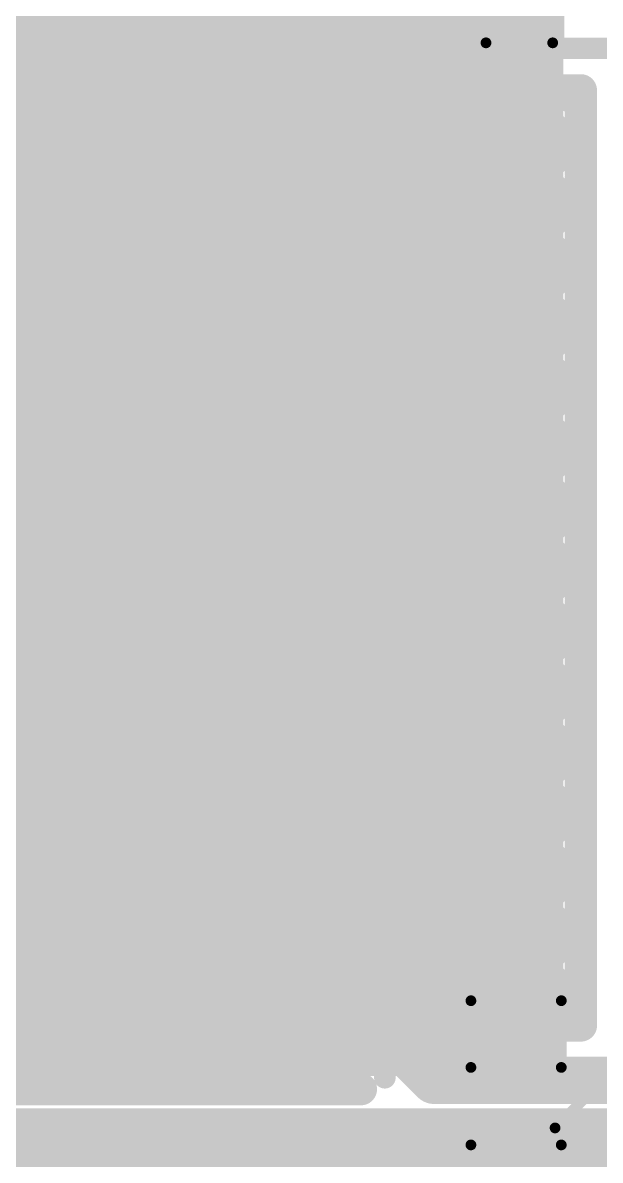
# Model space of a CAD drawing. Header units: millimetres. Extents: x -0.27 to 3.22, y -0.27 to 1.91.
# Drawn here: x 1.33 to 1.598, y 1.082 to 1.61 of the extents above; entities that cross this region are included whole.
import ezdxf

# ---------------------------------------------------------------- set-up
doc = ezdxf.new("R2010")
doc.units = ezdxf.units.MM
doc.header["$MEASUREMENT"] = 0
for name, color, linetype in [('BottomLayer', 5, 'Continuous'), ('BottomOverlay', 54, 'Continuous'), ('BottomPaste', 16, 'Continuous'), ('BottomSolder', 6, 'Continuous'), ('TopLayer', 1, 'Continuous'), ('TopOverlay', 2, 'Continuous'), ('TopPaste', 8, 'Continuous'), ('TopSolder', 216, 'Continuous'), ('ViaHoleLayer', 16, 'Continuous')]:
    doc.layers.add(name, color=color, linetype=linetype)

# ---------------------------------------------------------------- blocks, each defined once
blk = doc.blocks.new('LQFP_100_18')
at = {"layer": 'TopLayer'}
for points in [[(0.02559, -0.2815), (0.02559, -0.32874), (0.01378, -0.32874), (0.01378, -0.2815)], [(0.04528, -0.2815), (0.04528, -0.32874), (0.03346, -0.32874), (0.03346, -0.2815)], [(0.06496, -0.2815), (0.06496, -0.32874), (0.05315, -0.32874), (0.05315, -0.2815)], [(0.08465, -0.2815), (0.08465, -0.32874), (0.07283, -0.32874), (0.07283, -0.2815)], [(0.10433, -0.2815), (0.10433, -0.32874), (0.09252, -0.32874), (0.09252, -0.2815)], [(0.12402, -0.2815), (0.12402, -0.32874), (0.1122, -0.32874), (0.1122, -0.2815)], [(0.1437, -0.2815), (0.1437, -0.32874), (0.13189, -0.32874), (0.13189, -0.2815)], [(0.16339, -0.2815), (0.16339, -0.32874), (0.15157, -0.32874), (0.15157, -0.2815)], [(0.18307, -0.2815), (0.18307, -0.32874), (0.17126, -0.32874), (0.17126, -0.2815)], [(0.20276, -0.2815), (0.20276, -0.32874), (0.19094, -0.32874), (0.19094, -0.2815)], [(0.22244, -0.2815), (0.22244, -0.32874), (0.21063, -0.32874), (0.21063, -0.2815)], [(0.24213, -0.2815), (0.24213, -0.32874), (0.23031, -0.32874), (0.23031, -0.2815)]]:
    blk.add_hatch(color=1, dxfattribs=at).paths.add_polyline_path(points)
at = {"layer": 'TopPaste'}
for points in [[(0.02559, -0.2815), (0.02559, -0.32874), (0.01378, -0.32874), (0.01378, -0.2815)], [(0.04528, -0.2815), (0.04528, -0.32874), (0.03346, -0.32874), (0.03346, -0.2815)], [(0.06496, -0.2815), (0.06496, -0.32874), (0.05315, -0.32874), (0.05315, -0.2815)], [(0.08465, -0.2815), (0.08465, -0.32874), (0.07283, -0.32874), (0.07283, -0.2815)], [(0.10433, -0.2815), (0.10433, -0.32874), (0.09252, -0.32874), (0.09252, -0.2815)], [(0.12402, -0.2815), (0.12402, -0.32874), (0.1122, -0.32874), (0.1122, -0.2815)], [(0.1437, -0.2815), (0.1437, -0.32874), (0.13189, -0.32874), (0.13189, -0.2815)], [(0.16339, -0.2815), (0.16339, -0.32874), (0.15157, -0.32874), (0.15157, -0.2815)], [(0.18307, -0.2815), (0.18307, -0.32874), (0.17126, -0.32874), (0.17126, -0.2815)], [(0.20276, -0.2815), (0.20276, -0.32874), (0.19094, -0.32874), (0.19094, -0.2815)], [(0.22244, -0.2815), (0.22244, -0.32874), (0.21063, -0.32874), (0.21063, -0.2815)], [(0.24213, -0.2815), (0.24213, -0.32874), (0.23031, -0.32874), (0.23031, -0.2815)]]:
    blk.add_hatch(color=8, dxfattribs=at).paths.add_polyline_path(points)
at = {"layer": 'TopSolder'}
for points in [[(0.00991, -0.2775), (0.00991, -0.33274), (-0.00991, -0.33274), (-0.00991, -0.2775)], [(0.02959, -0.2775), (0.02959, -0.33274), (0.00978, -0.33274), (0.00978, -0.2775)], [(0.04928, -0.2775), (0.04928, -0.33274), (0.02946, -0.33274), (0.02946, -0.2775)], [(0.06896, -0.2775), (0.06896, -0.33274), (0.04915, -0.33274), (0.04915, -0.2775)], [(0.08865, -0.2775), (0.08865, -0.33274), (0.06883, -0.33274), (0.06883, -0.2775)], [(0.10833, -0.2775), (0.10833, -0.33274), (0.08852, -0.33274), (0.08852, -0.2775)], [(0.12802, -0.2775), (0.12802, -0.33274), (0.1082, -0.33274), (0.1082, -0.2775)], [(0.1477, -0.2775), (0.1477, -0.33274), (0.12789, -0.33274), (0.12789, -0.2775)], [(0.16739, -0.2775), (0.16739, -0.33274), (0.14757, -0.33274), (0.14757, -0.2775)], [(0.18707, -0.2775), (0.18707, -0.33274), (0.16726, -0.33274), (0.16726, -0.2775)], [(0.20676, -0.2775), (0.20676, -0.33274), (0.18694, -0.33274), (0.18694, -0.2775)], [(0.22644, -0.2775), (0.22644, -0.33274), (0.20663, -0.33274), (0.20663, -0.2775)], [(0.24613, -0.2775), (0.24613, -0.33274), (0.22631, -0.33274), (0.22631, -0.2775)]]:
    blk.add_hatch(color=216, dxfattribs=at).paths.add_polyline_path(points)
at = {"layer": 'TopOverlay', "const_width": 0.005}
blk.add_lwpolyline([(0.255, -0.285), (0.285, -0.255)], dxfattribs=at)
at = {"layer": 'TopOverlay', "const_width": 0.0025}
blk.add_lwpolyline([(0.25375, -0.285, 1), (0.25625, -0.285, 1)], format="xyb", close=True, dxfattribs=at)
blk = doc.blocks.new('C__0603_B_179')
at = {"layer": 'BottomLayer'}
for points in [[(-0.045, -0.0175), (-0.045, 0.0175), (-0.015, 0.0175), (-0.015, -0.0175)], [(0.015, -0.0175), (0.015, 0.0175), (0.045, 0.0175), (0.045, -0.0175)]]:
    blk.add_hatch(color=5, dxfattribs=at).paths.add_polyline_path(points)
at = {"layer": 'BottomPaste'}
for points in [[(-0.045, -0.0175), (-0.045, 0.0175), (-0.015, 0.0175), (-0.015, -0.0175)], [(0.015, -0.0175), (0.015, 0.0175), (0.045, 0.0175), (0.045, -0.0175)]]:
    blk.add_hatch(color=16, dxfattribs=at).paths.add_polyline_path(points)
at = {"layer": 'BottomSolder'}
for points in [[(-0.04736, -0.01986), (-0.04736, 0.01986), (-0.01264, 0.01986), (-0.01264, -0.01986)], [(0.01264, -0.01986), (0.01264, 0.01986), (0.04736, 0.01986), (0.04736, -0.01986)]]:
    blk.add_hatch(color=6, dxfattribs=at).paths.add_polyline_path(points)
at = {"layer": 'BottomOverlay', "const_width": 0.005}
for points in [[(-0.018, 0.021), (-0.049, 0.021)], [(-0.049, 0.021), (-0.049, -0.021)], [(0.049, 0.021), (0.018, 0.021)], [(0.049, 0.021), (0.049, -0.021)], [(-0.018, -0.021), (-0.049, -0.021)], [(0.049, -0.021), (0.018, -0.021)]]:
    blk.add_lwpolyline(points, dxfattribs=at)
at = {"layer": 'BottomOverlay', "const_width": 0.0025}
for points in [[(-0.05025, 0.021, 1), (-0.04775, 0.021, 1)], [(-0.05025, 0.021, 1), (-0.04775, 0.021, 1)], [(-0.01925, 0.021, 1), (-0.01675, 0.021, 1)], [(0.01675, 0.021, 1), (0.01925, 0.021, 1)], [(0.04775, 0.021, 1), (0.05025, 0.021, 1)], [(0.04775, 0.021, 1), (0.05025, 0.021, 1)], [(-0.05025, -0.021, 1), (-0.04775, -0.021, 1)], [(-0.05025, -0.021, 1), (-0.04775, -0.021, 1)], [(-0.01925, -0.021, 1), (-0.01675, -0.021, 1)], [(0.01675, -0.021, 1), (0.01925, -0.021, 1)], [(0.04775, -0.021, 1), (0.05025, -0.021, 1)], [(0.04775, -0.021, 1), (0.05025, -0.021, 1)]]:
    blk.add_lwpolyline(points, format="xyb", close=True, dxfattribs=at)
blk = doc.blocks.new('C__0603_B_180')
at = {"layer": 'BottomLayer'}
for points in [[(-0.045, -0.0175), (-0.045, 0.0175), (-0.015, 0.0175), (-0.015, -0.0175)], [(0.015, -0.0175), (0.015, 0.0175), (0.045, 0.0175), (0.045, -0.0175)]]:
    blk.add_hatch(color=5, dxfattribs=at).paths.add_polyline_path(points)
at = {"layer": 'BottomPaste'}
for points in [[(-0.045, -0.0175), (-0.045, 0.0175), (-0.015, 0.0175), (-0.015, -0.0175)], [(0.015, -0.0175), (0.015, 0.0175), (0.045, 0.0175), (0.045, -0.0175)]]:
    blk.add_hatch(color=16, dxfattribs=at).paths.add_polyline_path(points)
at = {"layer": 'BottomSolder'}
for points in [[(-0.04736, -0.01986), (-0.04736, 0.01986), (-0.01264, 0.01986), (-0.01264, -0.01986)], [(0.01264, -0.01986), (0.01264, 0.01986), (0.04736, 0.01986), (0.04736, -0.01986)]]:
    blk.add_hatch(color=6, dxfattribs=at).paths.add_polyline_path(points)
at = {"layer": 'BottomOverlay', "const_width": 0.005}
for points in [[(-0.049, 0.021), (-0.018, 0.021)], [(-0.049, 0.021), (-0.049, -0.021)], [(0.018, 0.021), (0.049, 0.021)], [(0.049, 0.021), (0.049, -0.021)], [(-0.049, -0.021), (-0.018, -0.021)], [(0.018, -0.021), (0.049, -0.021)]]:
    blk.add_lwpolyline(points, dxfattribs=at)
at = {"layer": 'BottomOverlay', "const_width": 0.0025}
for points in [[(-0.05025, 0.021, 1), (-0.04775, 0.021, 1)], [(-0.05025, 0.021, 1), (-0.04775, 0.021, 1)], [(-0.01925, 0.021, 1), (-0.01675, 0.021, 1)], [(0.01675, 0.021, 1), (0.01925, 0.021, 1)], [(0.04775, 0.021, 1), (0.05025, 0.021, 1)], [(0.04775, 0.021, 1), (0.05025, 0.021, 1)], [(-0.05025, -0.021, 1), (-0.04775, -0.021, 1)], [(-0.05025, -0.021, 1), (-0.04775, -0.021, 1)], [(-0.01925, -0.021, 1), (-0.01675, -0.021, 1)], [(0.01675, -0.021, 1), (0.01925, -0.021, 1)], [(0.04775, -0.021, 1), (0.05025, -0.021, 1)], [(0.04775, -0.021, 1), (0.05025, -0.021, 1)]]:
    blk.add_lwpolyline(points, format="xyb", close=True, dxfattribs=at)

msp = doc.modelspace()

# ---------------------------------------------------------------- hatches: boundary and pattern name
at = {"layer": 'BottomLayer'}
for points in [[(1.104, 1.121), (1.581, 1.121), (1.581, 1.642), (1.104, 1.642)], [(1.053, 1.014), (1.668, 1.014), (1.668, 1.106), (1.053, 1.106)]]:
    msp.add_hatch(color=5, dxfattribs=at).paths.add_polyline_path(points)
h = msp.add_hatch(color=5, dxfattribs=at)
edge = h.paths.add_edge_path()
edge.add_arc((1.47531, 1.59842), 0.01181, 0, 360)
h = msp.add_hatch(color=5, dxfattribs=at)
edge = h.paths.add_edge_path()
edge.add_arc((1.498, 1.142), 0.01181, 0, 360)
at = {"layer": 'TopLayer'}
h = msp.add_hatch(color=1, dxfattribs=at)
edge = h.paths.add_edge_path()
edge.add_arc((1.47531, 1.59842), 0.01181, 0, 360)
h = msp.add_hatch(color=1, dxfattribs=at)
edge = h.paths.add_edge_path()
edge.add_arc((1.498, 1.142), 0.01181, 0, 360)
at = {"layer": 'ViaHoleLayer'}
h = msp.add_hatch(color=16, dxfattribs=at)
edge = h.paths.add_edge_path()
edge.add_arc((1.47531, 1.59842), 0.00591, 0, 360)
h = msp.add_hatch(color=16, dxfattribs=at)
edge = h.paths.add_edge_path()
edge.add_arc((1.498, 1.142), 0.00591, 0, 360)

# ---------------------------------------------------------------- linework, layer by layer
at = {"layer": 'TopLayer'}
for points, const_width in [([(1.08094, 1.30613), (1.42369, 1.64888)], 0.015), ([(1.09028, 1.28719), (1.45197, 1.64888)], 0.015), ([(1.09497, 1.26359), (1.48026, 1.64888)], 0.015), ([(1.18419, 1.46595), (1.36712, 1.64888)], 0.015), ([(1.19672, 1.4502), (1.39541, 1.64888)], 0.015), ([(1.26211, 1.64888), (1.58911, 1.32188)], 0.015), ([(1.2904, 1.64888), (1.58911, 1.35017)], 0.015), ([(1.31868, 1.64888), (1.58911, 1.37845)], 0.015), ([(1.34696, 1.64888), (1.58911, 1.40674)], 0.015), ([(1.37525, 1.64888), (1.58911, 1.43502)], 0.015), ([(1.40353, 1.64888), (1.44687, 1.60554)], 0.015), ([(1.25043, 1.63227), (1.58911, 1.2936)], 0.015), ([(1.06822, 1.6165), (1.54022, 1.1445)], 0.015), ([(1.0965, 1.6165), (1.5685, 1.1445)], 0.015), ([(1.12478, 1.6165), (1.58911, 1.15218)], 0.015), ([(1.15307, 1.6165), (1.58911, 1.18046)], 0.015), ([(1.18135, 1.6165), (1.58911, 1.20875)], 0.015), ([(1.20964, 1.6165), (1.58911, 1.23703)], 0.015), ([(1.23573, 1.61869), (1.58911, 1.26532)], 0.015), ([(1.47531, 1.59842), (1.47531, 1.62023)], 0.01), ([(1.05511, 1.60132), (1.48719, 1.16924)], 0.015), ([(1.4535, 1.59842), (1.47531, 1.59842)], 0.01), ([(1.47531, 1.59842), (1.62723, 1.59842)], 0.01), ([(1.47531, 1.57661), (1.47531, 1.59842)], 0.01), ([(1.12325, 1.26359), (1.44784, 1.58818)], 0.015), ([(1.1653, 1.1925), (1.55172, 1.57892)], 0.015), ([(1.19359, 1.1925), (1.58, 1.57892)], 0.015), ([(1.19359, 1.1925), (1.58, 1.57892)], 0.015), ([(1.197, 1.25248), (1.52344, 1.57892)], 0.015), ([(1.49719, 1.57892), (1.58611, 1.57892)], 0.015), ([(1.50178, 1.57892), (1.58911, 1.49159)], 0.015), ([(1.53006, 1.57892), (1.58911, 1.51987)], 0.015), ([(1.55834, 1.57892), (1.58911, 1.54815)], 0.015), ([(1.58611, 1.57501), (1.58611, 1.57892)], 0.015), ([(1.58663, 1.57892), (1.58911, 1.57644)], 0.015), ([(1.58911, 1.57501), (1.58911, 1.57892)], 0.015), ([(1.58911, 1.57501), (1.58911, 1.57892)], 0.015), ([(1.15994, 1.27199), (1.46086, 1.57291)], 0.015), ([(1.58911, 1.55977), (1.58911, 1.57501)], 0.015), ([(1.58911, 1.55977), (1.58911, 1.57501)], 0.015), ([(1.18489, 1.26866), (1.48845, 1.57222)], 0.015), ([(1.48243, 1.56998), (1.58911, 1.46331)], 0.015), ([(1.22187, 1.1925), (1.58911, 1.55974)], 0.015), ([(1.58911, 1.54008), (1.58911, 1.55833)], 0.015), ([(1.58911, 1.54008), (1.58911, 1.55833)], 0.015), ([(1.58911, 1.5204), (1.58911, 1.53864)], 0.015), ([(1.58911, 1.5204), (1.58911, 1.53864)], 0.015), ([(1.25016, 1.1925), (1.58911, 1.53145)], 0.015), ([(1.58911, 1.50071), (1.58911, 1.51896)], 0.015), ([(1.58911, 1.50071), (1.58911, 1.51896)], 0.015), ([(1.27844, 1.1925), (1.58911, 1.50317)], 0.015), ([(1.58911, 1.48103), (1.58911, 1.49927)], 0.015), ([(1.58911, 1.48103), (1.58911, 1.49927)], 0.015), ([(1.58911, 1.46134), (1.58911, 1.47959)], 0.015), ([(1.58911, 1.46134), (1.58911, 1.47959)], 0.015), ([(1.3004, 1.18618), (1.58911, 1.47488)], 0.015), ([(1.58911, 1.44166), (1.58911, 1.4599)], 0.015), ([(1.58911, 1.44166), (1.58911, 1.4599)], 0.015), ([(1.31454, 1.17203), (1.58911, 1.4466)], 0.015), ([(1.58911, 1.42197), (1.58911, 1.44022)], 0.015), ([(1.58911, 1.42197), (1.58911, 1.44022)], 0.015), ([(1.19666, 1.43149), (1.47221, 1.15593)], 0.015), ([(1.09357, 1.42144), (1.40012, 1.11489)], 0.015), ([(1.12186, 1.42144), (1.42841, 1.11489)], 0.015), ([(1.58911, 1.40229), (1.58911, 1.42053)], 0.015), ([(1.58911, 1.40229), (1.58911, 1.42053)], 0.015), ([(1.18403, 1.41583), (1.47275, 1.12711)], 0.015), ([(1.32193, 1.15113), (1.58911, 1.41831)], 0.015), ([(1.15774, 1.41384), (1.45669, 1.11489)], 0.015), ([(1.58911, 1.3826), (1.58911, 1.40085)], 0.015), ([(1.58911, 1.3826), (1.58911, 1.40085)], 0.015), ([(1.09019, 1.39653), (1.37184, 1.11489)], 0.015), ([(1.32193, 1.12285), (1.58911, 1.39003)], 0.015), ([(1.58911, 1.36292), (1.58911, 1.38116)], 0.015), ([(1.58911, 1.36292), (1.58911, 1.38116)], 0.015), ([(1.34225, 1.11489), (1.58911, 1.36175)], 0.015), ([(1.58911, 1.34323), (1.58911, 1.36148)], 0.015), ([(1.58911, 1.34323), (1.58911, 1.36148)], 0.015), ([(1.58911, 1.32355), (1.58911, 1.34179)], 0.015), ([(1.58911, 1.32355), (1.58911, 1.34179)], 0.015), ([(1.37053, 1.11489), (1.58911, 1.33346)], 0.015), ([(1.58911, 1.30386), (1.58911, 1.32211)], 0.015), ([(1.58911, 1.30386), (1.58911, 1.32211)], 0.015), ([(1.39882, 1.11489), (1.58911, 1.30518)], 0.015), ([(1.58911, 1.28418), (1.58911, 1.30242)], 0.015), ([(1.58911, 1.28418), (1.58911, 1.30242)], 0.015), ([(1.58911, 1.26449), (1.58911, 1.28274)], 0.015), ([(1.58911, 1.26449), (1.58911, 1.28274)], 0.015), ([(1.4271, 1.11489), (1.58911, 1.27689)], 0.015), ([(1.58911, 1.24481), (1.58911, 1.26305)], 0.015), ([(1.58911, 1.24481), (1.58911, 1.26305)], 0.015), ([(1.50947, 1.16897), (1.58911, 1.24861)], 0.015), ([(1.58911, 1.22512), (1.58911, 1.24337)], 0.015), ([(1.58911, 1.22512), (1.58911, 1.24337)], 0.015), ([(1.52411, 1.15532), (1.58911, 1.22032)], 0.015), ([(1.58911, 1.20544), (1.58911, 1.22368)], 0.015), ([(1.58911, 1.20544), (1.58911, 1.22368)], 0.015), ([(1.58911, 1.18575), (1.58911, 1.204)], 0.015), ([(1.58911, 1.18575), (1.58911, 1.204)], 0.015), ([(1.54157, 1.1445), (1.58911, 1.19204)], 0.015), ([(1.58911, 1.16607), (1.58911, 1.18431)], 0.015), ([(1.58911, 1.16607), (1.58911, 1.18431)], 0.015), ([(1.498, 1.142), (1.498, 1.16381)], 0.01), ([(1.56985, 1.1445), (1.58911, 1.16376)], 0.015), ([(1.58911, 1.14494), (1.58911, 1.16463)], 0.015), ([(1.58911, 1.14494), (1.58911, 1.16463)], 0.015), ([(1.52625, 1.14981), (1.53156, 1.1445)], 0.015), ([(1.498, 1.142), (1.521, 1.119)], 0.022), ([(1.47619, 1.142), (1.498, 1.142)], 0.01), ([(1.498, 1.142), (1.51981, 1.142)], 0.01), ([(1.498, 1.12019), (1.498, 1.142)], 0.01), ([(1.53156, 1.1445), (1.58911, 1.1445)], 0.015), ([(1.32193, 1.13652), (1.34356, 1.11489)], 0.015), ([(1.45538, 1.11489), (1.47103, 1.13053)], 0.015), ([(1.521, 1.119), (1.65611, 1.119)], 0.022), ([(1.32283, 1.11489), (1.34107, 1.11489)], 0.015), ([(1.32283, 1.11489), (1.34107, 1.11489)], 0.015), ([(1.34252, 1.11489), (1.36076, 1.11489)], 0.015), ([(1.34252, 1.11489), (1.36076, 1.11489)], 0.015), ([(1.3622, 1.11489), (1.38044, 1.11489)], 0.015), ([(1.3622, 1.11489), (1.38044, 1.11489)], 0.015), ([(1.38189, 1.11489), (1.40013, 1.11489)], 0.015), ([(1.38189, 1.11489), (1.40013, 1.11489)], 0.015), ([(1.40157, 1.11489), (1.41981, 1.11489)], 0.015), ([(1.40157, 1.11489), (1.41981, 1.11489)], 0.015), ([(1.42126, 1.11489), (1.4395, 1.11489)], 0.015), ([(1.42126, 1.11489), (1.4395, 1.11489)], 0.015), ([(1.44094, 1.11489), (1.45918, 1.11489)], 0.015), ([(1.44094, 1.11489), (1.45918, 1.11489)], 0.015), ([(1.46063, 1.11489), (1.47887, 1.11489)], 0.015), ([(1.46063, 1.11489), (1.47887, 1.11489)], 0.015), ([(1.48031, 1.11489), (1.48687, 1.11489)], 0.015), ([(1.48031, 1.11489), (1.48687, 1.11489)], 0.015)]:
    msp.add_lwpolyline(points, dxfattribs=dict(at, const_width=const_width))
at = {"layer": 'TopLayer', "const_width": 0.015}
for points in [[(1.49719, 1.57892, -2.625356), (1.49719, 1.61792)], [(1.48687, 1.11489, -1.603749), (1.52625, 1.14981)]]:
    msp.add_lwpolyline(points, format="xyb", dxfattribs=at)
at = {"layer": 'TopLayer'}
for points, const_width in [([(1.44312, 1.60554, 1), (1.45062, 1.60554, 1)], 0.0075), ([(1.451, 1.59842, 1), (1.456, 1.59842, 1)], 0.005), ([(1.47281, 1.59842, 1), (1.47781, 1.59842, 1)], 0.005), ([(1.47281, 1.59842, 1), (1.47781, 1.59842, 1)], 0.005), ([(1.47281, 1.59842, 1), (1.47781, 1.59842, 1)], 0.005), ([(1.47281, 1.59842, 1), (1.47781, 1.59842, 1)], 0.005), ([(1.44409, 1.58818, 1), (1.45159, 1.58818, 1)], 0.0075), ([(1.49344, 1.57892, 1), (1.50094, 1.57892, 1)], 0.0075), ([(1.49344, 1.57892, 1), (1.50094, 1.57892, 1)], 0.0075), ([(1.49803, 1.57892, 1), (1.50553, 1.57892, 1)], 0.0075), ([(1.51969, 1.57892, 1), (1.52719, 1.57892, 1)], 0.0075), ([(1.52631, 1.57892, 1), (1.53381, 1.57892, 1)], 0.0075), ([(1.54797, 1.57892, 1), (1.55547, 1.57892, 1)], 0.0075), ([(1.55459, 1.57892, 1), (1.56209, 1.57892, 1)], 0.0075), ([(1.57625, 1.57892, 1), (1.58375, 1.57892, 1)], 0.0075), ([(1.57625, 1.57892, 1), (1.58375, 1.57892, 1)], 0.0075), ([(1.58236, 1.57892, 1), (1.58986, 1.57892, 1)], 0.0075), ([(1.58236, 1.57892, 1), (1.58986, 1.57892, 1)], 0.0075), ([(1.58288, 1.57892, 1), (1.59038, 1.57892, 1)], 0.0075), ([(1.58536, 1.57892, 1), (1.59286, 1.57892, 1)], 0.0075), ([(1.58536, 1.57892, 1), (1.59286, 1.57892, 1)], 0.0075), ([(1.45711, 1.57291, 1), (1.46461, 1.57291, 1)], 0.0075), ([(1.47281, 1.57661, 1), (1.47781, 1.57661, 1)], 0.005), ([(1.58236, 1.57501, 1), (1.58986, 1.57501, 1)], 0.0075), ([(1.58536, 1.57644, 1), (1.59286, 1.57644, 1)], 0.0075), ([(1.58536, 1.57501, 1), (1.59286, 1.57501, 1)], 0.0075), ([(1.58536, 1.57501, 1), (1.59286, 1.57501, 1)], 0.0075), ([(1.58536, 1.57501, 1), (1.59286, 1.57501, 1)], 0.0075), ([(1.58536, 1.57501, 1), (1.59286, 1.57501, 1)], 0.0075), ([(1.47868, 1.56998, 1), (1.48618, 1.56998, 1)], 0.0075), ([(1.4847, 1.57222, 1), (1.4922, 1.57222, 1)], 0.0075), ([(1.58536, 1.55977, 1), (1.59286, 1.55977, 1)], 0.0075), ([(1.58536, 1.55977, 1), (1.59286, 1.55977, 1)], 0.0075), ([(1.58536, 1.55974, 1), (1.59286, 1.55974, 1)], 0.0075), ([(1.58536, 1.55833, 1), (1.59286, 1.55833, 1)], 0.0075), ([(1.58536, 1.55833, 1), (1.59286, 1.55833, 1)], 0.0075), ([(1.58536, 1.54815, 1), (1.59286, 1.54815, 1)], 0.0075), ([(1.58536, 1.54008, 1), (1.59286, 1.54008, 1)], 0.0075), ([(1.58536, 1.54008, 1), (1.59286, 1.54008, 1)], 0.0075), ([(1.58536, 1.53864, 1), (1.59286, 1.53864, 1)], 0.0075), ([(1.58536, 1.53864, 1), (1.59286, 1.53864, 1)], 0.0075), ([(1.58536, 1.53145, 1), (1.59286, 1.53145, 1)], 0.0075), ([(1.58536, 1.5204, 1), (1.59286, 1.5204, 1)], 0.0075), ([(1.58536, 1.5204, 1), (1.59286, 1.5204, 1)], 0.0075), ([(1.58536, 1.51987, 1), (1.59286, 1.51987, 1)], 0.0075), ([(1.58536, 1.51896, 1), (1.59286, 1.51896, 1)], 0.0075), ([(1.58536, 1.51896, 1), (1.59286, 1.51896, 1)], 0.0075), ([(1.58536, 1.50317, 1), (1.59286, 1.50317, 1)], 0.0075), ([(1.58536, 1.50071, 1), (1.59286, 1.50071, 1)], 0.0075), ([(1.58536, 1.50071, 1), (1.59286, 1.50071, 1)], 0.0075), ([(1.58536, 1.49927, 1), (1.59286, 1.49927, 1)], 0.0075), ([(1.58536, 1.49927, 1), (1.59286, 1.49927, 1)], 0.0075), ([(1.58536, 1.49159, 1), (1.59286, 1.49159, 1)], 0.0075), ([(1.58536, 1.48103, 1), (1.59286, 1.48103, 1)], 0.0075), ([(1.58536, 1.48103, 1), (1.59286, 1.48103, 1)], 0.0075), ([(1.58536, 1.47959, 1), (1.59286, 1.47959, 1)], 0.0075), ([(1.58536, 1.47959, 1), (1.59286, 1.47959, 1)], 0.0075), ([(1.58536, 1.47488, 1), (1.59286, 1.47488, 1)], 0.0075), ([(1.58536, 1.46331, 1), (1.59286, 1.46331, 1)], 0.0075), ([(1.58536, 1.46134, 1), (1.59286, 1.46134, 1)], 0.0075), ([(1.58536, 1.46134, 1), (1.59286, 1.46134, 1)], 0.0075), ([(1.58536, 1.4599, 1), (1.59286, 1.4599, 1)], 0.0075), ([(1.58536, 1.4599, 1), (1.59286, 1.4599, 1)], 0.0075), ([(1.58536, 1.4466, 1), (1.59286, 1.4466, 1)], 0.0075), ([(1.58536, 1.44166, 1), (1.59286, 1.44166, 1)], 0.0075), ([(1.58536, 1.44166, 1), (1.59286, 1.44166, 1)], 0.0075), ([(1.58536, 1.44022, 1), (1.59286, 1.44022, 1)], 0.0075), ([(1.58536, 1.44022, 1), (1.59286, 1.44022, 1)], 0.0075), ([(1.58536, 1.43502, 1), (1.59286, 1.43502, 1)], 0.0075), ([(1.58536, 1.42197, 1), (1.59286, 1.42197, 1)], 0.0075), ([(1.58536, 1.42197, 1), (1.59286, 1.42197, 1)], 0.0075), ([(1.58536, 1.42053, 1), (1.59286, 1.42053, 1)], 0.0075), ([(1.58536, 1.42053, 1), (1.59286, 1.42053, 1)], 0.0075), ([(1.58536, 1.41831, 1), (1.59286, 1.41831, 1)], 0.0075), ([(1.58536, 1.40674, 1), (1.59286, 1.40674, 1)], 0.0075), ([(1.58536, 1.40229, 1), (1.59286, 1.40229, 1)], 0.0075), ([(1.58536, 1.40229, 1), (1.59286, 1.40229, 1)], 0.0075), ([(1.58536, 1.40085, 1), (1.59286, 1.40085, 1)], 0.0075), ([(1.58536, 1.40085, 1), (1.59286, 1.40085, 1)], 0.0075), ([(1.58536, 1.39003, 1), (1.59286, 1.39003, 1)], 0.0075), ([(1.58536, 1.3826, 1), (1.59286, 1.3826, 1)], 0.0075), ([(1.58536, 1.3826, 1), (1.59286, 1.3826, 1)], 0.0075), ([(1.58536, 1.38116, 1), (1.59286, 1.38116, 1)], 0.0075), ([(1.58536, 1.38116, 1), (1.59286, 1.38116, 1)], 0.0075), ([(1.58536, 1.37845, 1), (1.59286, 1.37845, 1)], 0.0075), ([(1.58536, 1.36292, 1), (1.59286, 1.36292, 1)], 0.0075), ([(1.58536, 1.36292, 1), (1.59286, 1.36292, 1)], 0.0075), ([(1.58536, 1.36175, 1), (1.59286, 1.36175, 1)], 0.0075), ([(1.58536, 1.36148, 1), (1.59286, 1.36148, 1)], 0.0075), ([(1.58536, 1.36148, 1), (1.59286, 1.36148, 1)], 0.0075), ([(1.58536, 1.35017, 1), (1.59286, 1.35017, 1)], 0.0075), ([(1.58536, 1.34323, 1), (1.59286, 1.34323, 1)], 0.0075), ([(1.58536, 1.34323, 1), (1.59286, 1.34323, 1)], 0.0075), ([(1.58536, 1.34179, 1), (1.59286, 1.34179, 1)], 0.0075), ([(1.58536, 1.34179, 1), (1.59286, 1.34179, 1)], 0.0075), ([(1.58536, 1.33346, 1), (1.59286, 1.33346, 1)], 0.0075), ([(1.58536, 1.32355, 1), (1.59286, 1.32355, 1)], 0.0075), ([(1.58536, 1.32355, 1), (1.59286, 1.32355, 1)], 0.0075), ([(1.58536, 1.32211, 1), (1.59286, 1.32211, 1)], 0.0075), ([(1.58536, 1.32211, 1), (1.59286, 1.32211, 1)], 0.0075), ([(1.58536, 1.32188, 1), (1.59286, 1.32188, 1)], 0.0075), ([(1.58536, 1.30518, 1), (1.59286, 1.30518, 1)], 0.0075), ([(1.58536, 1.30386, 1), (1.59286, 1.30386, 1)], 0.0075), ([(1.58536, 1.30386, 1), (1.59286, 1.30386, 1)], 0.0075), ([(1.58536, 1.30242, 1), (1.59286, 1.30242, 1)], 0.0075), ([(1.58536, 1.30242, 1), (1.59286, 1.30242, 1)], 0.0075), ([(1.58536, 1.2936, 1), (1.59286, 1.2936, 1)], 0.0075), ([(1.58536, 1.28418, 1), (1.59286, 1.28418, 1)], 0.0075), ([(1.58536, 1.28418, 1), (1.59286, 1.28418, 1)], 0.0075), ([(1.58536, 1.28274, 1), (1.59286, 1.28274, 1)], 0.0075), ([(1.58536, 1.28274, 1), (1.59286, 1.28274, 1)], 0.0075), ([(1.58536, 1.27689, 1), (1.59286, 1.27689, 1)], 0.0075), ([(1.58536, 1.26532, 1), (1.59286, 1.26532, 1)], 0.0075), ([(1.58536, 1.26449, 1), (1.59286, 1.26449, 1)], 0.0075), ([(1.58536, 1.26449, 1), (1.59286, 1.26449, 1)], 0.0075), ([(1.58536, 1.26305, 1), (1.59286, 1.26305, 1)], 0.0075), ([(1.58536, 1.26305, 1), (1.59286, 1.26305, 1)], 0.0075), ([(1.58536, 1.24861, 1), (1.59286, 1.24861, 1)], 0.0075), ([(1.58536, 1.24481, 1), (1.59286, 1.24481, 1)], 0.0075), ([(1.58536, 1.24481, 1), (1.59286, 1.24481, 1)], 0.0075), ([(1.58536, 1.24337, 1), (1.59286, 1.24337, 1)], 0.0075), ([(1.58536, 1.24337, 1), (1.59286, 1.24337, 1)], 0.0075), ([(1.58536, 1.23703, 1), (1.59286, 1.23703, 1)], 0.0075), ([(1.58536, 1.22512, 1), (1.59286, 1.22512, 1)], 0.0075), ([(1.58536, 1.22512, 1), (1.59286, 1.22512, 1)], 0.0075), ([(1.58536, 1.22368, 1), (1.59286, 1.22368, 1)], 0.0075), ([(1.58536, 1.22368, 1), (1.59286, 1.22368, 1)], 0.0075), ([(1.58536, 1.22032, 1), (1.59286, 1.22032, 1)], 0.0075), ([(1.58536, 1.20875, 1), (1.59286, 1.20875, 1)], 0.0075), ([(1.58536, 1.20544, 1), (1.59286, 1.20544, 1)], 0.0075), ([(1.58536, 1.20544, 1), (1.59286, 1.20544, 1)], 0.0075), ([(1.58536, 1.204, 1), (1.59286, 1.204, 1)], 0.0075), ([(1.58536, 1.204, 1), (1.59286, 1.204, 1)], 0.0075), ([(1.58536, 1.19204, 1), (1.59286, 1.19204, 1)], 0.0075), ([(1.58536, 1.18575, 1), (1.59286, 1.18575, 1)], 0.0075), ([(1.58536, 1.18575, 1), (1.59286, 1.18575, 1)], 0.0075), ([(1.58536, 1.18431, 1), (1.59286, 1.18431, 1)], 0.0075), ([(1.58536, 1.18431, 1), (1.59286, 1.18431, 1)], 0.0075), ([(1.58536, 1.18046, 1), (1.59286, 1.18046, 1)], 0.0075), ([(1.48344, 1.16924, 1), (1.49094, 1.16924, 1)], 0.0075), ([(1.50572, 1.16897, 1), (1.51322, 1.16897, 1)], 0.0075), ([(1.58536, 1.16607, 1), (1.59286, 1.16607, 1)], 0.0075), ([(1.58536, 1.16607, 1), (1.59286, 1.16607, 1)], 0.0075), ([(1.4955, 1.16381, 1), (1.5005, 1.16381, 1)], 0.005), ([(1.58536, 1.16463, 1), (1.59286, 1.16463, 1)], 0.0075), ([(1.58536, 1.16463, 1), (1.59286, 1.16463, 1)], 0.0075), ([(1.58536, 1.16376, 1), (1.59286, 1.16376, 1)], 0.0075), ([(1.46846, 1.15593, 1), (1.47596, 1.15593, 1)], 0.0075), ([(1.52036, 1.15532, 1), (1.52786, 1.15532, 1)], 0.0075), ([(1.5225, 1.14981, 1), (1.53, 1.14981, 1)], 0.0075), ([(1.5225, 1.14981, 1), (1.53, 1.14981, 1)], 0.0075), ([(1.58536, 1.15218, 1), (1.59286, 1.15218, 1)], 0.0075), ([(1.4925, 1.142, 1), (1.5035, 1.142, 1)], 0.011), ([(1.58536, 1.14494, 1), (1.59286, 1.14494, 1)], 0.0075), ([(1.58536, 1.14494, 1), (1.59286, 1.14494, 1)], 0.0075), ([(1.47369, 1.142, 1), (1.47869, 1.142, 1)], 0.005), ([(1.4955, 1.142, 1), (1.5005, 1.142, 1)], 0.005), ([(1.4955, 1.142, 1), (1.5005, 1.142, 1)], 0.005), ([(1.4955, 1.142, 1), (1.5005, 1.142, 1)], 0.005), ([(1.4955, 1.142, 1), (1.5005, 1.142, 1)], 0.005), ([(1.51731, 1.142, 1), (1.52231, 1.142, 1)], 0.005), ([(1.52781, 1.1445, 1), (1.53531, 1.1445, 1)], 0.0075), ([(1.52781, 1.1445, 1), (1.53531, 1.1445, 1)], 0.0075), ([(1.53647, 1.1445, 1), (1.54397, 1.1445, 1)], 0.0075), ([(1.53782, 1.1445, 1), (1.54532, 1.1445, 1)], 0.0075), ([(1.56475, 1.1445, 1), (1.57225, 1.1445, 1)], 0.0075), ([(1.5661, 1.1445, 1), (1.5736, 1.1445, 1)], 0.0075), ([(1.58536, 1.1445, 1), (1.59286, 1.1445, 1)], 0.0075), ([(1.46728, 1.13053, 1), (1.47478, 1.13053, 1)], 0.0075), ([(1.469, 1.12711, 1), (1.4765, 1.12711, 1)], 0.0075), ([(1.5155, 1.119, 1), (1.5265, 1.119, 1)], 0.011), ([(1.5155, 1.119, 1), (1.5265, 1.119, 1)], 0.011), ([(1.31908, 1.11489, 1), (1.32658, 1.11489, 1)], 0.0075), ([(1.31908, 1.11489, 1), (1.32658, 1.11489, 1)], 0.0075), ([(1.33732, 1.11489, 1), (1.34482, 1.11489, 1)], 0.0075), ([(1.33732, 1.11489, 1), (1.34482, 1.11489, 1)], 0.0075), ([(1.3385, 1.11489, 1), (1.346, 1.11489, 1)], 0.0075), ([(1.33877, 1.11489, 1), (1.34627, 1.11489, 1)], 0.0075), ([(1.33877, 1.11489, 1), (1.34627, 1.11489, 1)], 0.0075), ([(1.33981, 1.11489, 1), (1.34731, 1.11489, 1)], 0.0075), ([(1.35701, 1.11489, 1), (1.36451, 1.11489, 1)], 0.0075), ([(1.35701, 1.11489, 1), (1.36451, 1.11489, 1)], 0.0075), ([(1.35845, 1.11489, 1), (1.36595, 1.11489, 1)], 0.0075), ([(1.35845, 1.11489, 1), (1.36595, 1.11489, 1)], 0.0075), ([(1.36678, 1.11489, 1), (1.37428, 1.11489, 1)], 0.0075), ([(1.36809, 1.11489, 1), (1.37559, 1.11489, 1)], 0.0075), ([(1.37669, 1.11489, 1), (1.38419, 1.11489, 1)], 0.0075), ([(1.37669, 1.11489, 1), (1.38419, 1.11489, 1)], 0.0075), ([(1.37814, 1.11489, 1), (1.38564, 1.11489, 1)], 0.0075), ([(1.37814, 1.11489, 1), (1.38564, 1.11489, 1)], 0.0075), ([(1.39507, 1.11489, 1), (1.40257, 1.11489, 1)], 0.0075), ([(1.39637, 1.11489, 1), (1.40387, 1.11489, 1)], 0.0075), ([(1.39638, 1.11489, 1), (1.40388, 1.11489, 1)], 0.0075), ([(1.39638, 1.11489, 1), (1.40388, 1.11489, 1)], 0.0075), ([(1.39782, 1.11489, 1), (1.40532, 1.11489, 1)], 0.0075), ([(1.39782, 1.11489, 1), (1.40532, 1.11489, 1)], 0.0075), ([(1.41606, 1.11489, 1), (1.42356, 1.11489, 1)], 0.0075), ([(1.41606, 1.11489, 1), (1.42356, 1.11489, 1)], 0.0075), ([(1.41751, 1.11489, 1), (1.42501, 1.11489, 1)], 0.0075), ([(1.41751, 1.11489, 1), (1.42501, 1.11489, 1)], 0.0075), ([(1.42335, 1.11489, 1), (1.43085, 1.11489, 1)], 0.0075), ([(1.42466, 1.11489, 1), (1.43216, 1.11489, 1)], 0.0075), ([(1.43575, 1.11489, 1), (1.44325, 1.11489, 1)], 0.0075), ([(1.43575, 1.11489, 1), (1.44325, 1.11489, 1)], 0.0075), ([(1.43719, 1.11489, 1), (1.44469, 1.11489, 1)], 0.0075), ([(1.43719, 1.11489, 1), (1.44469, 1.11489, 1)], 0.0075), ([(1.45163, 1.11489, 1), (1.45913, 1.11489, 1)], 0.0075), ([(1.45294, 1.11489, 1), (1.46044, 1.11489, 1)], 0.0075), ([(1.45544, 1.11489, 1), (1.46294, 1.11489, 1)], 0.0075), ([(1.45544, 1.11489, 1), (1.46294, 1.11489, 1)], 0.0075), ([(1.45688, 1.11489, 1), (1.46438, 1.11489, 1)], 0.0075), ([(1.45688, 1.11489, 1), (1.46438, 1.11489, 1)], 0.0075), ([(1.47512, 1.11489, 1), (1.48262, 1.11489, 1)], 0.0075), ([(1.47512, 1.11489, 1), (1.48262, 1.11489, 1)], 0.0075), ([(1.47656, 1.11489, 1), (1.48406, 1.11489, 1)], 0.0075), ([(1.47656, 1.11489, 1), (1.48406, 1.11489, 1)], 0.0075), ([(1.48312, 1.11489, 1), (1.49062, 1.11489, 1)], 0.0075), ([(1.48312, 1.11489, 1), (1.49062, 1.11489, 1)], 0.0075), ([(1.48312, 1.11489, 1), (1.49062, 1.11489, 1)], 0.0075), ([(1.4955, 1.12019, 1), (1.5005, 1.12019, 1)], 0.005)]:
    msp.add_lwpolyline(points, format="xyb", close=True, dxfattribs=dict(at, const_width=const_width))

# ---------------------------------------------------------------- block references
msp.add_blockref('LQFP_100_18', (1.32211, 1.38188))
for name, p, rotation in [('C__0603_B_179', (1.594, 1.622), 180), ('C__0603_B_180', (1.559, 1.107), 90)]:
    msp.add_blockref(name, p, dxfattribs=dict(rotation=rotation))

doc.saveas('drawing.dxf')
